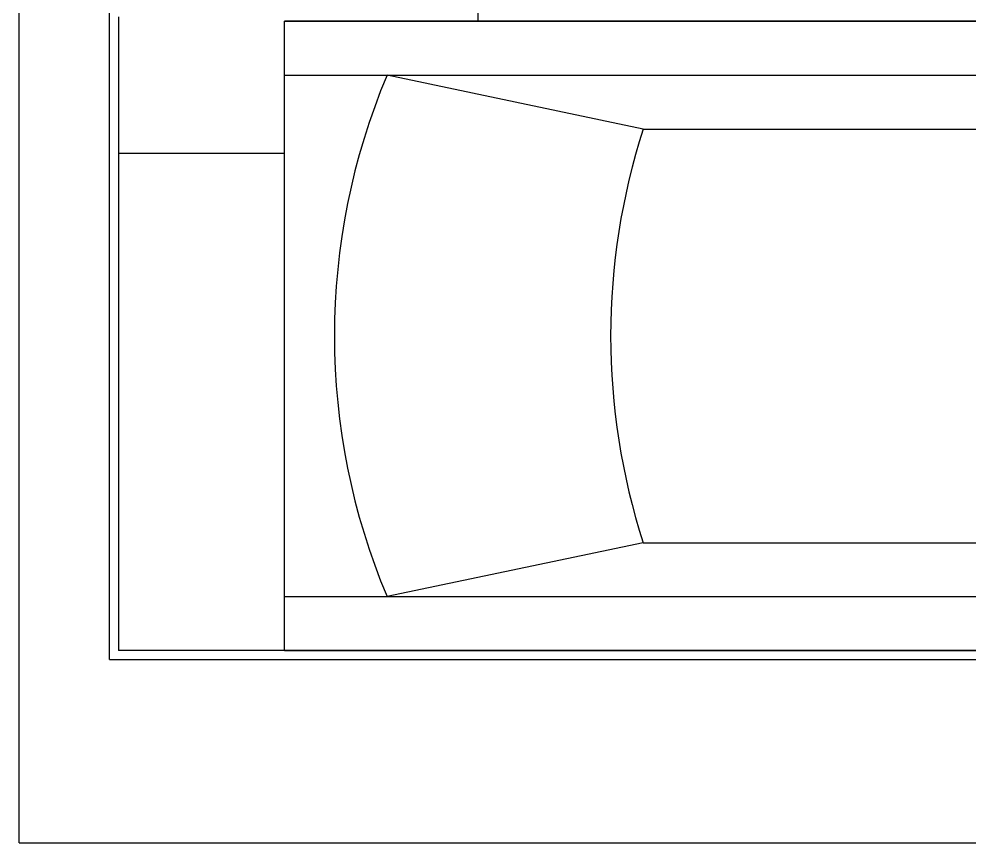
# Model space of a CAD drawing. Header units: millimetres. Extents: x 976 to 9349, y -1578 to 2211.
# Drawn here: x 5983.3 to 6089.1, y -3.3 to 88.4 of the extents above; entities that cross this region are included whole.
import ezdxf

# ---------------------------------------------------------------- set-up
doc = ezdxf.new("R2010")
doc.units = ezdxf.units.MM
for name, color, linetype in [('Płytki', 254, 'Continuous'), ('Wbudowane', 175, 'Continuous'), ('Ściany', 7, 'Continuous')]:
    doc.layers.add(name, color=color, linetype=linetype)

# ---------------------------------------------------------------- blocks, each defined once
blk = doc.blocks.new('Z$W@#8064')
for p, q in [((0, 160), (0, 0)), ((0, 160), (70, 160)), ((6, 160), (6, 0)), ((64, 160), (64, 0)), ((70, 160), (70, 0)), ((12, 120.11), (6, 148.61)), ((58, 120.11), (64, 148.61)), ((12, 120.11), (12, 17.33)), ((58, 120.11), (58, 17.4)), ((6, 15.33, 3.98), (12, 17.33, 1.93)), ((64, 15.33, 3.98), (58, 17.4, 1.93)), ((0, 0), (70, 0))]:
    blk.add_line(p, q)
blk.add_circle((35, 30.74), 3)
for centre, radius, start, end in [((35, 79.65), 74.81, 67.1916, 112.8084), ((35, 48.92), 74.81, 72.0945, 107.9055), ((34.9, 84.33, 3.98), 70.81, 251.1307, 289.0395), ((34.9, 84.33, 3.98), 74.81, 247.2742, 292.8911)]:
    blk.add_arc(centre, radius, start, end)

msp = doc.modelspace()

# ---------------------------------------------------------------- linework, layer by layer
at = {"layer": 'Płytki'}
for p, q in [((6034.385, 94.103), (6034.385, 88.103)), ((5994.385, 88.603), (5994.385, 18.103)), ((6152.385, 88.103), (6012.885, 88.103)), ((6012.885, 18.103), (6012.885, 88.103)), ((6012.885, 73.403), (5994.385, 73.403)), ((6172.885, 18.103), (5994.385, 18.103))]:
    msp.add_line(p, q, dxfattribs=at)
at = {"layer": 'Ściany'}
for p, q in [((5983.335, -3.297), (5983.335, 294.803)), ((5993.385, 17.103), (5993.385, 254.403)), ((5993.385, 17.103), (6173.885, 17.103)), ((5983.335, -3.297), (6184.585, -3.297))]:
    msp.add_line(p, q, dxfattribs=at)

# ---------------------------------------------------------------- block references
at = {"layer": 'Wbudowane', "rotation": 90}
msp.add_blockref('Z$W@#8064', (6172.885, 18.103), dxfattribs=at)

doc.saveas('drawing.dxf')
